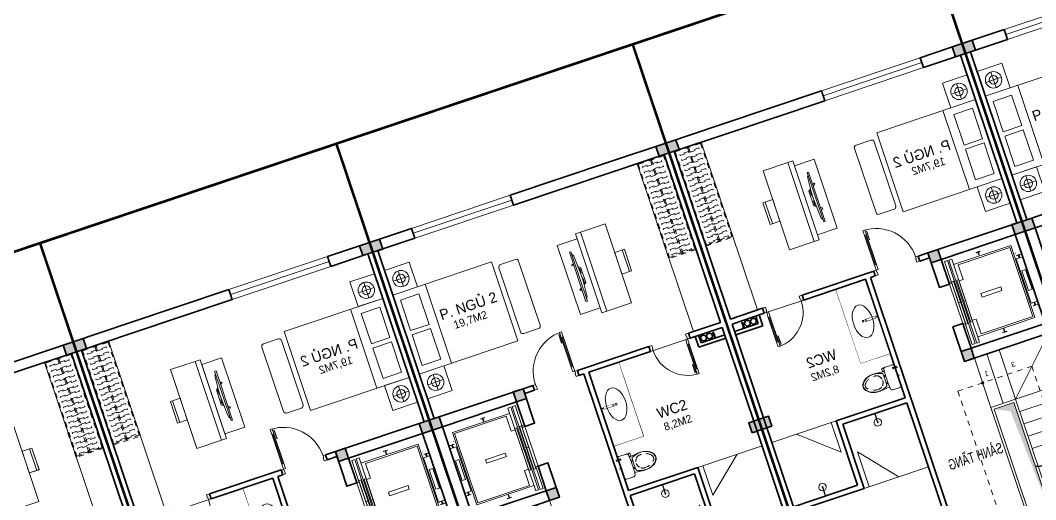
# Model space of a CAD drawing. Header units: metres. Extents: x 568332 to 569219, y 2065964 to 2066430.
# Drawn here: x 568429.1 to 568448.59, y 2065993.84 to 2066003.05 of the extents above; entities that cross this region are included whole.
import ezdxf

# ---------------------------------------------------------------- set-up
doc = ezdxf.new("R2010")
doc.units = ezdxf.units.M
for name, pattern in [('$AUDIT_BAD_LTYPE2', [0]), ('CENTER', [2, 1.25, -0.25, 0.25, -0.25]), ('HIDDEN', [0.375, 0.25, -0.125]), ('HIDDEN2', [0.1875, 0.125, -0.0625]), ('X-5M-G-MB PHONGNGU$0$HIDDEN2', [0.1875, 0.125, -0.0625]), ('xref-thap C (mb tang 32-2)$0$HIDDEN', [0.375, 0.25, -0.125])]:
    doc.linetypes.add(name, pattern=pattern)
doc.layers.get('0').update_dxf_attribs({"linetype": 'CONTINUOUS'})
doc.layers.get('DEFPOINTS').update_dxf_attribs({"linetype": 'CONTINUOUS'})
for name, color, linetype, lineweight in [('-CENTER', 143, 'CENTER', 13), ('-CONCRETE', 1, 'CONTINUOUS', 35), ('-DOOR', 137, 'CONTINUOUS', 9), ('-FURNITURE', 46, 'CONTINUOUS', 9), ('-HATCH', 8, 'CONTINUOUS', 5), ('-KH', 143, 'CONTINUOUS', 13), ('-LINE1', 7, 'CONTINUOUS', 18), ('-LINE2', 252, 'CONTINUOUS', 9), ('-STEEL1', 1, 'CONTINUOUS', 35), ('-TEXT', 7, 'CONTINUOUS', 15), ('-WALL', 4, 'CONTINUOUS', 35), ('TEXT25', 2, 'CONTINUOUS', 13)]:
    doc.layers.add(name, color=color, linetype=linetype, lineweight=lineweight)
for name, color, linetype in [('-RANH GIOI LO DAT', 12, 'CONTINUOUS'), ('ChiaLo', 128, 'CENTER'), ('ViaHeS', 32, 'CONTINUOUS')]:
    doc.layers.add(name, color=color, linetype=linetype)
doc.styles.add('SVN_AVO_thuong', font='')
doc.styles.add('T1', font='', dxfattribs={"height": 200})
doc.styles.get('SVN_AVO_thuong').set_extended_font_data('SVN-Avo')
doc.styles.get('T1').set_extended_font_data('VNgeometric Light')

# ---------------------------------------------------------------- blocks, each defined once
blk = doc.blocks.new('A$C18091ED7')
for p, q in [((9.957147995010018e-09, -42.13376978135784), (0, -3.786117304116488e-07)), ((146.1412317672475, -26.59467297248193), (179.181621938591, -26.59467296488583)), ((146.1412317672475, -26.59467297248193), (146.1412317680188, -30.17859706786112)), ((146.1412317680188, -30.17859706786112), (165.7503655985456, -30.17859706340823)), ((153.0594147269658, -36.79204952501459), (146.1412317680188, -30.17859706786112)), ((152.3191092506386, -2.717133611440659e-07), (152.3191092568413, -26.59467297093943)), ((152.3191092506386, -2.717133611440659e-07), (179.1816219322718, -2.654269337654114e-07)), ((153.0594147269658, -36.79204952501459), (165.7503656001572, -36.79204952192958)), ((153.0594147275151, -39.73033438943094), (153.0594147269658, -36.79204952501459)), ((153.0594147275151, -39.73033438943094), (178.4413164740145, -39.73033438349376)), ((153.0594147275151, -39.73033438943094), (178.4413164740145, -39.73033438349376)), ((153.0594147275151, -39.73033438943094), (153.0594147281554, -42.13376974494895)), ((185.3594994290725, -30.17859705851879), (165.7503655985456, -30.17859706340823)), ((178.4413164733487, -36.79204951884458), (165.7503656001572, -36.79204952192958)), ((185.3594994290725, -30.17859705851879), (178.4413164733487, -36.79204951884458)), ((178.4413164733487, -36.79204951884458), (178.4413164740145, -39.73033438349376)), ((178.4413164740145, -39.73033438349376), (178.4413164746547, -42.1337697392446)), ((179.1816219322718, -2.654269337654114e-07), (179.181621938591, -26.59467296488583)), ((179.181621938591, -26.59467296488583), (185.3594994283012, -26.59467296337243)), ((185.3594994283012, -26.59467296337243), (185.3594994290725, -30.17859705851879)), ((-83.25994817525861, -267.3592828898691), (-83.259948167517, -299.9634285944048)), ((-83.25994817257379, -278.4883151478134), (-83.25994817046012, -287.6388527823146)), ((-60.91100930959874, -290.0299398849311), (-83.25994816994717, -290.0299398901407)), ((-62.88950393904452, -265.3807882612164), (-81.28145355204106, -265.3807882657275)), ((-60.91100931491019, -267.3592828844266), (-60.91100930728498, -299.9634285889624)), ((60.9110093945892, -267.3592828557594), (60.9110094022144, -299.9634285600623)), ((60.91100939990065, -290.029939856031), (83.25994826024908, -290.0299398510542)), ((62.88950401780676, -265.3807882316178), (81.2814536308033, -265.3807882273395)), ((83.25994825493763, -267.3592828505498), (83.25994826256283, -299.9634285550856)), ((83.25994825750604, -278.488315108727), (83.2599482596197, -287.6388527429954)), ((165.3959958605519, -261.9873972070927), (165.3959958671003, -289.7349902229907)), ((167.8691141396885, -259.5142789271486), (228.0810223811895, -259.5142789128586)), ((167.8691141472664, -292.2081085020036), (206.7175896017579, -292.2081084926904)), ((230.5541406641933, -274.3229751045001), (230.5541406613593, -261.9873971916386))]:
    blk.add_line(p, q)
for points in [[(230.0000000517721, -218.5046414944518, -0.1374073801801567), (225.4781190853137, -234.6482587013161), (221.7949787454636, -240.7070387715066, -0.2360805181595358), (198.2560902649639, -255.4947853636986, -0.0519608230665726), (-198.2560901437319, -255.4947854572965, -0.236080518165078), (-221.7949786317113, -240.7070388760185), (-225.4781189743626, -234.6482588077488, -0.1374073801809237), (-229.9999999484608, -218.5046416030382), (-229.9999999831671, -71.98694829508895, -0.1989123673786679), (-226.3782021181105, -63.2431547633314), (-208.8906150607545, -45.75556769772083, -0.1989123673792025), (-200.1468215308087, -42.13376982865157), (9.971699910238385e-09, -42.13376978135784), (200.1468215506357, -42.13376973403501, -0.1989123673792025), (208.8906150822841, -45.75556759897154), (226.3782021480001, -63.24315465634572, -0.1989123673791691), (230.0000000170658, -71.98694818626973)], [(144.14367173758, -618.9627606730501, -0.2124047892419209), (26.30999211127346, -734.491494372196, -0.0276853236339062), (-0.5628229983012716, -738.609219571983, -0.0222792448073508), (-26.30999181118386, -734.4914943844487, -0.2124047892421136), (-144.1436714920528, -618.9627607410075, -0.1427957259999892), (-167.2376623962118, -428.0139674870588, -0.0930051380368448), (-127.9331820271946, -309.1271633332653, -0.2564387014614383), (-111.240849547703, -299.9634286007786), (4.746470949612558e-08, -299.9634285748762), (111.2408496426324, -299.9634285482753, -0.2564387014619951), (127.933182126606, -309.1271632729331, -0.0930051380368741), (167.2376625517572, -428.0139674081001, -0.1427957260000456)]]:
    blk.add_lwpolyline(points, format="xyb", close=True)
at = {"linetype": 'xref-thap C (mb tang 32-2)$0$HIDDEN', "ltscale": 100}
blk.add_lwpolyline([(61.00044987679576, -669.0176259216969, -0.1990312026443698), (1.417429302819073e-07, -698.769823720475, -0.1990312026443799), (-61.00044960746891, -669.0176259504806, -0.2189240232571595), (-131.9321382956405, -478.313622940972, -0.1537914605682739), (-112.4681372026971, -403.989815428853, -0.2367011859554165), (5.876427167095244e-08, -347.5870280214876, -0.2367011859554843), (112.4681373467611, -403.9898153757968, -0.1537914605681893), (131.9321384748619, -478.313622878748, -0.2189240232571754)], format="xyb", close=True, dxfattribs=at)
blk.add_circle((165.7503656100234, -78.39166221523192), 13.90362011701458)
for centre, radius, start, end in [((-81.28145355158267, -267.3592828894034), 1.978494623656905, 90.00000001354867, 180.0000000133402), ((-62.88950393858613, -267.3592828848923), 1.978494623656905, 1.334021322268115e-08, 90.00000001354867), ((62.88950401826514, -267.3592828552937), 1.978494623656905, 90.00000001354867, 180.0000000133402), ((81.28145363126168, -267.3592828510155), 1.978494623656905, 1.334021322268115e-08, 90.00000001354867), ((167.8691141402633, -261.9873972065106), 2.473118279571131, 90.00000001354867, 180.0000000133402), ((167.8691141466952, -289.7349902224087), 2.473118279571131, 180.0000000133402, 270.0000000135486), ((206.717589598069, -276.6690117186226), 15.53909677420133, 270.0000000135486, 306.4658507565522), ((168.3527972659103, -224.7572911087773), 80.08895368617857, 306.4658507565522, 320.3122930343796), ((228.0810223845983, -274.3229751050822), 2.473118279571131, 320.3122930343796, 1.334021322268115e-08)]:
    blk.add_arc(centre, radius, start, end)
for points, knots in [([(-155.6468228230951, -259.4535552573798), (-156.6353001506941, -267.2522313103836), (-164.2940232875517, -328.394745314552), (-169.1545302536251, -385.0939582949213), (-183.68571763406, -527.7705276800843), (-135.602968026873, -679.1126648240606), (-50.29344375100118, -735.2493608418445), (-19.70048385594782, -741.0901266933652), (1.531116140540689e-07, -743.6724421556864)], [130.6139379315478, 130.6139379315478, 130.6139379315478, 130.6139379315478, 152.8521090939923, 311.1293507817257, 417.703951170228, 561.3833927516608, 697.6926317810714, 710.812262267882, 710.812262267882, 710.812262267882, 710.812262267882]), ([(155.6468228994709, -259.4535551877343), (156.6353002305841, -267.2522312389628), (164.2940233960289, -328.3947452375724), (169.1545303888706, -385.0939582149149), (183.6857178367027, -527.7705275934422), (135.6029683008201, -679.1126647599449), (50.29344405157826, -735.2493608178338), (19.70048415924612, -741.0901266841101), (1.530679583083838e-07, -743.6724421554536)], [130.613937934949, 130.613937934949, 130.613937934949, 130.613937934949, 152.8521090939923, 311.1293507817257, 417.703951170228, 561.3833927516608, 697.6926317810714, 710.812262267882, 710.812262267882, 710.812262267882, 710.812262267882])]:
    blk.add_open_spline(points, degree=3, knots=knots)
blk = doc.blocks.new('shower')
for points in [[(180919.3447017173, -32316.45425928477), (180912.3337561736, -32316.45425928477), (180912.3337561736, -32146.62790954509), (180919.3447017173, -32146.62790954509)], [(180929.3839969719, -32326.62790954066), (180902.2944609144, -32326.62790954066), (180902.2944609144, -32316.45425928477), (180929.3839969719, -32316.45425928477)]]:
    blk.add_lwpolyline(points, close=True)
for radius, start, end in [(72, 272.7906698559544, 267.2093301440456), (8.346062492523743, 294.8355446212717, 245.1644553787283)]:
    blk.add_arc((180915.8392289462, -32146.62790954416), radius, start, end)
blk = doc.blocks.new('Sink_Cicle')
blk.add_lwpolyline([(17.49999987077899, -50.00226151314564), (-17.49999987077899, -49.99773848685436), (-17.51615354442038, -252.2967581441626), (17.48384613892995, -252.3012811850058)], close=True)
blk.add_circle((0, -300), 17.5)
at = {"layer": 'DEFPOINTS'}
blk.add_line((0, -100), (0, 0), dxfattribs=at)
blk.add_wipeout([(17.499999870775355, -50.00226151314928), (-17.49999987078263, -49.99773848685436), (-17.516153544427652, -252.29675814416623), (17.48384613892631, -252.3012811850058)])
at = {"layer": '-FURNITURE', "linetype": 'Continuous'}
blk.add_ellipse((0, -300), major_axis=(-325, 0), ratio=0.5846153846153846, dxfattribs=at)
blk.add_line((-17.51421511289664, -237.2967582757119), (17.48578462866135, -237.3012813020032))
blk = doc.blocks.new('*U185')
at = {"ltscale": 300}
blk.add_lwpolyline([(0, 0), (1499.999999999953, 0), (1499.999999999953, -600), (0, -600)], close=True, dxfattribs=at)
blk.add_wipeout([(0, 7.275957614183426e-12), (1499.9999999999427, 7.275957614183426e-12), (1499.9999999999427, -600), (0, -600)], dxfattribs=at)
blk.add_blockref('Sink_Cicle', (749.9999999999764, 0), dxfattribs=at)
blk = doc.blocks.new('XR.MB.LM123$0$tvi 1')
blk.add_lwpolyline([(28.54445810673496, -2.291926648467779e-10), (28.54445810673496, -999.9999999999964), (-7.275957614183426e-12, -1000), (0, 0)], close=True)
for points in [[(28.54445810680045, -50.31958968611434), (52.37372755713295, -80.86315460130209)], [(-24.09820395050338, -235.5599978379832), (-39.09879504836863, -251.7939635238108)], [(0, -284.7849796677438), (-39.09879504836863, -251.7939635238108)], [(0, -255.9952397129928), (-24.09820395050338, -235.5599978379832)], [(69.66229681991535, -315.0836646851385), (111.1934016081432, -350.2927865858655), (111.193401608034, -649.712917566063), (69.68611289083492, -684.9110379843005)], [(89.09002233762294, -445.7449799550195), (89.09002233762294, -359.9578938602899), (70.91298945683957, -344.6203678706661)], [(89.09002233768115, -554.2550200447404), (89.09002233773936, -640.0421061392371), (70.91298945678864, -655.3796321293303)], [(89.09002233762294, -445.7449799550195), (73.49991829216015, -445.7449799550232)], [(89.09002233768115, -554.2550200447404), (73.49991829216015, -554.2550200447404)], [(0, -715.2150203320198), (-39.09879504836863, -748.2060364759491)], [(-24.09820395050338, -764.4400021620095), (-39.09879504836863, -748.2060364759491)], [(0, -744.004760287), (-24.09820395050338, -764.4400021620095)], [(28.54445810674224, -949.680410313882), (52.37372755713295, -919.1368453984578)]]:
    blk.add_lwpolyline(points)
blk.add_arc((-4025.16618952866, -499.9999999999964), 4099.025185406737, 354.1310878512652, 5.868912148527433)
blk = doc.blocks.new('*U188')
at = {"linetype": 'X-5M-G-MB PHONGNGU$0$HIDDEN2'}
for points in [[(0, 600.0000000004657), (0, 0), (2097.744466765977, -7.467387643661202e-10), (2097.744466765977, 599.9999999997189)], [(2077.744466765977, 579.9996613716455), (2077.744466765977, 19.9996613716457), (20, 20.00000000046566), (20, 580.0000000004657)], [(2077.744466765977, 286.6991212947278), (2077.744466765977, 313.0991212946346), (20, 313.0991212953813), (19.99999859370291, 286.6991212952417)], [(113.7817614636733, 319.1750910408318), (109.4317788550979, 319.1750910408318), (109.4317788550979, 280.441767644881), (113.7817614636733, 280.441767644881)], [(227.7817614636733, 319.1750910407849), (223.4317788550979, 319.1750910407849), (223.4317788550979, 280.4417676448341), (227.7817614636733, 280.4417676448341)], [(341.7817614636733, 319.175091040738), (337.4317788550979, 319.175091040738), (337.4317788550979, 280.4417676447872), (341.7817614636733, 280.4417676447872)], [(455.7817614636733, 319.1750910406911), (451.4317788550979, 319.1750910406911), (451.4317788550979, 280.4417676447403), (455.7817614636733, 280.4417676447403)], [(569.7817614636733, 319.1750910406442), (565.431778855098, 319.1750910406442), (565.431778855098, 280.4417676446934), (569.7817614636733, 280.4417676446934)], [(683.7817614636733, 319.1750910405973), (679.431778855098, 319.1750910405973), (679.431778855098, 280.4417676446465), (683.7817614636733, 280.4417676446465)], [(797.7817614636733, 319.1750910405504), (793.431778855098, 319.1750910405504), (793.431778855098, 280.4417676445996), (797.7817614636733, 280.4417676445996)], [(911.7817614636733, 319.1750910405035), (907.431778855098, 319.1750910405035), (907.431778855098, 280.4417676445527), (911.7817614636733, 280.4417676445527)], [(1025.781761463673, 319.1750910404566), (1021.431778855098, 319.1750910404566), (1021.431778855098, 280.4417676445057), (1025.781761463673, 280.4417676445057)], [(1139.781761463673, 319.1750910404097), (1135.431778855098, 319.1750910404097), (1135.431778855098, 280.4417676444588), (1139.781761463673, 280.4417676444588)], [(1253.781761463673, 319.1750910403628), (1249.431778855098, 319.1750910403628), (1249.431778855098, 280.4417676444119), (1253.781761463673, 280.4417676444119)], [(1367.781761463673, 319.1750910403159), (1363.431778855098, 319.1750910403159), (1363.431778855098, 280.441767644365), (1367.781761463673, 280.441767644365)], [(1481.781761463673, 319.175091040269), (1477.431778855098, 319.175091040269), (1477.431778855098, 280.4417676443181), (1481.781761463673, 280.4417676443181)], [(1595.781761463673, 319.175091040222), (1591.431778855098, 319.175091040222), (1591.431778855098, 280.4417676442712), (1595.781761463673, 280.4417676442712)], [(1709.781761463673, 319.1750910401751), (1705.431778855098, 319.1750910401751), (1705.431778855098, 280.4417676442243), (1709.781761463673, 280.4417676442243)], [(1823.781761463673, 319.1750910401282), (1819.431778855098, 319.1750910401282), (1819.431778855098, 280.4417676441774), (1823.781761463673, 280.4417676441774)], [(1937.781761463673, 319.1750910400813), (1933.431778855098, 319.1750910400813), (1933.431778855098, 280.4417676441305), (1937.781761463673, 280.4417676441305)], [(2051.781761463673, 319.1750910400344), (2047.431778855098, 319.1750910400344), (2047.431778855098, 280.4417676440836), (2051.781761463673, 280.4417676440836)]]:
    blk.add_lwpolyline(points, close=True, dxfattribs=at)
for points in [[(122.2409142897814, 313.1103512093413), (122.2409142897814, 515.2497102723445), (100.1765458012815, 515.2497102723445), (100.1765458012815, 313.1103512093413)], [(236.2409142897814, 313.1103512092944), (236.2409142897814, 515.2497102722975), (214.1765458012815, 515.2497102722975), (214.1765458012815, 313.1103512092944)], [(350.2409142897814, 313.1103512092475), (350.2409142897814, 515.2497102722507), (328.1765458012815, 515.2497102722507), (328.1765458012815, 313.1103512092475)], [(464.2409142897814, 313.1103512092006), (464.2409142897814, 515.2497102722037), (442.1765458012815, 515.2497102722037), (442.1765458012815, 313.1103512092006)], [(578.2409142897814, 313.1103512091537), (578.2409142897814, 515.2497102721569), (556.1765458012815, 515.2497102721569), (556.1765458012815, 313.1103512091537)], [(692.2409142897814, 313.1103512091068), (692.2409142897814, 515.24971027211), (670.1765458012815, 515.24971027211), (670.1765458012815, 313.1103512091068)], [(806.2409142897814, 313.1103512090599), (806.2409142897814, 515.249710272063), (784.1765458012815, 515.249710272063), (784.1765458012815, 313.1103512090599)], [(920.2409142897814, 313.110351209013), (920.2409142897814, 515.2497102720162), (898.1765458012815, 515.2497102720162), (898.1765458012815, 313.110351209013)], [(1034.240914289781, 313.1103512089661), (1034.240914289781, 515.2497102719692), (1012.176545801281, 515.2497102719692), (1012.176545801281, 313.1103512089661)], [(1148.240914289781, 313.1103512089192), (1148.240914289781, 515.2497102719224), (1126.176545801281, 515.2497102719224), (1126.176545801281, 313.1103512089192)], [(1262.240914289781, 313.1103512088723), (1262.240914289781, 515.2497102718754), (1240.176545801281, 515.2497102718754), (1240.176545801281, 313.1103512088723)], [(1376.240914289781, 313.1103512088254), (1376.240914289781, 515.2497102718285), (1354.176545801281, 515.2497102718285), (1354.176545801281, 313.1103512088254)], [(1490.240914289781, 313.1103512087785), (1490.240914289781, 515.2497102717816), (1468.176545801281, 515.2497102717816), (1468.176545801281, 313.1103512087785)], [(1604.240914289781, 313.1103512087315), (1604.240914289781, 515.2497102717347), (1582.176545801281, 515.2497102717347), (1582.176545801281, 313.1103512087315)], [(1718.240914289781, 313.1103512086846), (1718.240914289781, 515.2497102716878), (1696.176545801281, 515.2497102716878), (1696.176545801281, 313.1103512086846)], [(1832.240914289781, 313.1103512086377), (1832.240914289781, 515.2497102716409), (1810.176545801281, 515.2497102716409), (1810.176545801281, 313.1103512086377)], [(1946.240914289781, 313.1103512085908), (1946.240914289781, 515.2497102715939), (1924.176545801281, 515.2497102715939), (1924.176545801281, 313.1103512085908)], [(2060.240914289781, 313.1103512085439), (2060.240914289781, 515.2497102715471), (2038.176545801281, 515.2497102715471), (2038.176545801281, 313.1103512085439)], [(100.1765458012815, 286.7103512094345), (100.1765458012815, 92.0852110228024), (122.2409142897814, 92.0852110228024), (122.2409142897814, 286.7103512094345)], [(214.1765458012815, 286.7103512093876), (214.1765458012815, 92.08521102275549), (236.2409142897814, 92.08521102275549), (236.2409142897814, 286.7103512093876)], [(328.1765458012815, 286.7103512093407), (328.1765458012815, 92.08521102270858), (350.2409142897814, 92.08521102270858), (350.2409142897814, 286.7103512093407)], [(442.1765458012815, 286.7103512092938), (442.1765458012815, 92.08521102266168), (464.2409142897814, 92.08521102266168), (464.2409142897814, 286.7103512092938)], [(556.1765458012815, 286.7103512092469), (556.1765458012815, 92.08521102261477), (578.2409142897814, 92.08521102261477), (578.2409142897814, 286.7103512092469)], [(670.1765458012815, 286.7103512092), (670.1765458012815, 92.08521102256786), (692.2409142897814, 92.08521102256786), (692.2409142897814, 286.7103512092)], [(784.1765458012815, 286.7103512091531), (784.1765458012815, 92.08521102252095), (806.2409142897814, 92.08521102252095), (806.2409142897814, 286.7103512091531)], [(898.1765458012815, 286.7103512091062), (898.1765458012815, 92.08521102247404), (920.2409142897814, 92.08521102247404), (920.2409142897814, 286.7103512091062)], [(1012.176545801281, 286.7103512090592), (1012.176545801281, 92.08521102242715), (1034.240914289781, 92.08521102242715), (1034.240914289781, 286.7103512090592)], [(1126.176545801281, 286.7103512090123), (1126.176545801281, 92.08521102238024), (1148.240914289781, 92.08521102238024), (1148.240914289781, 286.7103512090123)], [(1240.176545801281, 286.7103512089654), (1240.176545801281, 92.08521102233333), (1262.240914289781, 92.08521102233333), (1262.240914289781, 286.7103512089654)], [(1354.176545801281, 286.7103512089186), (1354.176545801281, 92.08521102228642), (1376.240914289781, 92.08521102228642), (1376.240914289781, 286.7103512089186)], [(1468.176545801281, 286.7103512088717), (1468.176545801281, 92.0852110222395), (1490.240914289781, 92.0852110222395), (1490.240914289781, 286.7103512088717)], [(1582.176545801281, 286.7103512088247), (1582.176545801281, 92.0852110221926), (1604.240914289781, 92.0852110221926), (1604.240914289781, 286.7103512088247)], [(1696.176545801281, 286.7103512087778), (1696.176545801281, 92.0852110221457), (1718.240914289781, 92.0852110221457), (1718.240914289781, 286.7103512087778)], [(1810.176545801281, 286.7103512087309), (1810.176545801281, 92.08521102209879), (1832.240914289781, 92.08521102209879), (1832.240914289781, 286.7103512087309)], [(1924.176545801281, 286.710351208684), (1924.176545801281, 92.08521102205188), (1946.240914289781, 92.08521102205188), (1946.240914289781, 286.710351208684)], [(2038.176545801281, 286.7103512086371), (2038.176545801281, 92.08521102200497), (2060.240914289781, 92.08521102200497), (2060.240914289781, 286.7103512086371)]]:
    blk.add_lwpolyline(points, dxfattribs=at)
blk = doc.blocks.new('X-5M-G-MB PHONGNGU$0$A$C25DB0C3F')
at = {"elevation": -1.640194e-10}
for points in [[(197.042397281708, 437.8598038521595), (197.0369402521756, -4.041241481900215e-06), (2.670008689165115e-05, 0.002451622160151601), (0.005483729648403823, 437.8622595155612)], [(0.005483729648403823, 437.8622595155612), (197.0369402521756, 437.8622595153283), (197.0369402521756, -4.041241481900215e-06), (0.005483729648403823, -4.041226929984987e-06)]]:
    blk.add_lwpolyline(points, close=True, dxfattribs=at)
at = {"elevation": -1.640194e-10, "flags": 128}
blk.add_lwpolyline([(43.79146451898851, 437.8617138124537), (43.78600748942699, 0.001905919052660465)], dxfattribs=at)
blk = doc.blocks.new('G1600')
for p, q in [((137477.0741823114, -212827.2147267315), (139077.0741823114, -212827.2147267327)), ((137385.1096575831, -213234.3032566686), (137070.2774787599, -213234.3032566681)), ((137227.6935681712, -213391.7193460799), (137227.6935681718, -213076.8871672568)), ((139169.0387070388, -213234.3032566686), (139483.870885862, -213234.3032566681)), ((139326.4547964507, -213391.7193460799), (139326.4547964501, -213076.8871672568))]:
    blk.add_line(p, q)
blk.add_lwpolyline([(137477.074182311, -213484.2147267315), (137477.0741823123, -211484.2147267315), (139077.0741823123, -211484.2147267327), (139077.074182311, -213484.2147267327), (137477.074182311, -213484.2147267315)])
for points in [[(136977.074182316, -213484.2147267311), (136977.0741823163, -212984.3917867657), (137477.0741823113, -212984.3917867661), (137477.074182311, -213484.2147267315)], [(137617.074182311, -213375.2147267316), (137617.0741823112, -212998.7147267316), (138234.5741823112, -212998.714726732), (138234.574182311, -213375.214726732)], [(138937.074182311, -213375.2147267325), (138937.0741823112, -212998.7147267325), (138319.5741823112, -212998.7147267321), (138319.574182311, -213375.2147267321)], [(139577.0741823059, -213484.2147267331), (139577.0741823062, -212984.3917867677), (139077.0741823113, -212984.3917867673), (139077.074182311, -213484.2147267327)]]:
    blk.add_lwpolyline(points, close=True)
for centre, radius in [((137227.6935681715, -213234.3032566684), 157.4160894116067), ((137227.6935681715, -213234.3032566684), 82.41608941160666), ((139326.4547964504, -213234.3032566684), 157.4160894116067), ((139326.4547964504, -213234.3032566684), 82.41608941160666)]:
    blk.add_circle(centre, radius)
blk = doc.blocks.new('X-5M-DH-2-CORE$0$A$C75E80C28')
at = {"layer": '-LINE2', "linetype": 'Continuous', "ltscale": 2}
for p, q in [((-731.0000002632733, -148.9999999649008), (730.9999997367267, -148.9999999649299)), ((-731.0000002698944, -1304.999999934109), (-731.0000002632733, -148.9999999649008)), ((-700.0000002632733, -178.9999999649008), (699.9999997367267, -178.9999999649299)), ((-700.0000002699089, -1224.999999934109), (-700.0000002632733, -178.9999999649008)), ((-556.8000102631631, -112.4999999912397), (-560.0000102631166, -112.4999999912397)), ((-510.0000099998433, -21.5000000000291), (-510.0000099998579, -50.60000000000582)), ((-506.8000099998899, -21.5000000000291), (-510.0000099998433, -21.5000000000291)), ((-510.0000099998579, -108.5000000000291), (-510.0000099998433, -79.39999999999418)), ((-506.8000099998899, -21.5000000000291), (-506.8000099999044, -50.60000000000582)), ((-506.8000099999044, -108.5000000000291), (-506.8000099998899, -79.39999999999418)), ((-456.2000100000296, -56.79999999998836), (-500.6000099999364, -56.80000000001746)), ((-456.2000100000441, -60), (-500.600009999951, -60.0000000000291)), ((-456.2000100000296, -70), (-500.6000099999364, -70.0000000000291)), ((-456.2000100000296, -73.19999999995343), (-500.6000099999364, -73.19999999998254)), ((-453.2000100000441, -63), (-453.2000100000296, -67)), ((-450.0000099998579, -63), (-450.0000099998433, -67)), ((450.0000100000616, -63), (450.0000100000761, -67)), ((453.200010000015, -63), (453.2000100000296, -67)), ((456.2000100000296, -56.79999999998836), (500.6000100000529, -56.79999999998836)), ((456.200010000015, -60), (500.6000100000383, -60)), ((456.2000100000296, -70), (500.6000100000529, -70)), ((456.2000100000296, -73.19999999995343), (500.6000100000529, -73.19999999995343)), ((456.800009736864, -112.4999999912397), (460.0000097368174, -112.4999999912397)), ((506.8000100001227, -21.5), (510.0000100000761, -21.5)), ((506.8000100001227, -21.5), (506.8000100001082, -50.59999999997672)), ((506.8000100001227, -108.5), (506.8000100001227, -79.39999999996508)), ((510.0000100000761, -21.5), (510.0000100000616, -50.59999999997672)), ((510.0000100000761, -108.5), (510.0000100000761, -79.39999999996508)), ((699.9999997300911, -1224.999999934109), (699.9999997367267, -178.9999999649299)), ((730.9999997301056, -1304.999999934109), (730.9999997367267, -148.9999999649299)), ((839.9999997301056, -1304.999999934109), (-840.0000002698944, -1304.999999934109)), ((-840.0000002698944, -1364.999999934109), (-840.0000002698944, -1304.999999934109)), ((-700.0000002699089, -1224.999999934109), (-400.0000002699089, -1224.999999934138)), ((424.9999997301056, -1308.999999934109), (-425.0000002698944, -1308.999999934109)), ((-425.0000002699089, -1342.999999934109), (-425.0000002698944, -1308.999999934109)), ((424.9999997300911, -1342.999999934109), (-425.0000002699089, -1342.999999934109)), ((-400.0000002698944, -1304.999999934138), (-400.0000002699089, -1224.999999934138)), ((-2.6989437174052e-07, -1308.999999934109), (-2.699089236557484e-07, -1342.999999934109)), ((699.9999997300911, -1224.999999934109), (399.9999997300911, -1224.999999934109)), ((399.9999997301056, -1304.999999934109), (399.9999997300911, -1224.999999934109)), ((424.9999997300911, -1342.999999934109), (424.9999997301056, -1308.999999934109)), ((839.9999997301056, -1364.999999934109), (839.9999997301056, -1304.999999934109)), ((839.9999997301056, -1364.999999934109), (-840.0000002698944, -1364.999999934109)), ((839.9999997301056, -1394.999999934109), (-840.0000002698944, -1394.999999934109)), ((-840.0000002698944, -1394.999999934109), (-840.0000002698944, -1454.999999934109)), ((-840.0000002698944, -1454.999999934109), (-435.0000002698944, -1454.999999934109)), ((-435.0000002698944, -1449.999999934109), (-435.0000002699089, -1459.999999934109)), ((-435.0000002698944, -1449.999999934109), (-400.0000002698944, -1449.999999934138)), ((-435.0000002699089, -1459.999999934109), (-425.0000002699089, -1459.999999934109)), ((-435.0000002698653, -1489.999999934109), (-435.0000002698653, -1499.999999934109)), ((-435.0000002698653, -1489.999999934109), (-425.0000002698653, -1489.999999934109)), ((-435.0000002698653, -1499.999999934109), (-400.0000002698653, -1499.999999934138)), ((-433.4000002698012, -1451.599999934086), (-433.4000002698012, -1458.399999934074)), ((-433.4000002698012, -1451.599999934086), (-401.6000002697547, -1451.599999934086)), ((-433.4000002698012, -1458.399999934074), (-425.0000002698944, -1458.399999934074)), ((-433.4000002697721, -1491.599999934086), (-433.4000002697721, -1498.399999934074)), ((-433.4000002697721, -1491.599999934086), (-425.0000002698653, -1491.599999934086)), ((-433.4000002697721, -1498.399999934074), (-401.6000002697256, -1498.399999934074)), ((429.9999997300911, -1405.999999934138), (-430.0000002699089, -1405.999999934109)), ((-430.0000002699089, -1405.999999934109), (-430.0000002698944, -1445.999999934109)), ((429.9999997301056, -1445.999999934138), (-430.0000002698944, -1445.999999934109)), ((-425.0000002698944, -1458.399999934074), (-425.0000002699089, -1459.999999934109)), ((-425.0000002698653, -1489.999999934109), (-425.0000002698653, -1491.599999934086)), ((-401.6000002697547, -1451.599999934086), (-401.6000002697256, -1498.399999934074)), ((399.9999997301056, -1449.999999934109), (-400.0000002698944, -1449.999999934138)), ((-400.0000002698944, -1449.999999934138), (-400.0000002698653, -1499.999999934138)), ((-2.699089236557484e-07, -1405.999999934109), (-2.6989437174052e-07, -1445.999999934109)), ((399.9999997301056, -1449.999999934109), (399.9999997301347, -1499.999999934109)), ((434.9999997301056, -1449.999999934109), (399.9999997301056, -1449.999999934109)), ((434.9999997301347, -1499.999999934109), (399.9999997301347, -1499.999999934109)), ((401.5999997301988, -1451.599999934086), (401.5999997302279, -1498.399999934074)), ((433.3999997302453, -1451.599999934086), (401.5999997301988, -1451.599999934086)), ((433.3999997302744, -1498.399999934074), (401.5999997302279, -1498.399999934074)), ((433.3999997302453, -1458.399999934074), (424.9999997301056, -1458.399999934074)), ((424.9999997301056, -1458.399999934074), (424.9999997301056, -1459.999999934109)), ((434.9999997301056, -1459.999999934109), (424.9999997301056, -1459.999999934109)), ((424.9999997301347, -1489.999999934109), (424.9999997301347, -1491.599999934086)), ((434.9999997301347, -1489.999999934109), (424.9999997301347, -1489.999999934109)), ((433.3999997302744, -1491.599999934086), (424.9999997301347, -1491.599999934086)), ((429.9999997300911, -1405.999999934138), (429.9999997301056, -1445.999999934138)), ((433.3999997302453, -1451.599999934086), (433.3999997302453, -1458.399999934074)), ((433.3999997302744, -1491.599999934086), (433.3999997302744, -1498.399999934074)), ((434.9999997301056, -1449.999999934109), (434.9999997301056, -1459.999999934109)), ((839.9999997301056, -1454.999999934109), (434.9999997301056, -1454.999999934109)), ((434.9999997301347, -1489.999999934109), (434.9999997301347, -1499.999999934109)), ((839.9999997301056, -1394.999999934109), (839.9999997301056, -1454.999999934109))]:
    blk.add_line(p, q, dxfattribs=at)
for points in [[(-450.0000000000146, 0), (-450, -130), (450, -130), (449.9999999999854, 0)], [(-200, -29), (200.0000000001164, -29), (200.0000000001164, -101), (-200, -101)], [(-36.0000002632587, -583.9999999649008), (35.9999997367413, -583.9999999649008), (35.99999973675585, -983.9999999649008), (-36.00000026324415, -983.9999999649008)]]:
    blk.add_lwpolyline(points, close=True, dxfattribs=at)
for points in [[(-780.0000002632587, -788.9999999649008), (-751.0000002632587, -788.9999999649299, 0.414213562373095), (-750.0000002632733, -787.9999999649008), (-750.0000002632587, -783.9999999649008), (-750.0000002632587, -779.9999999649008, 0.414213562373095), (-751.0000002632733, -778.9999999649299), (-780.0000002632733, -778.9999999649881, -0.2569775838576673), (-784.1207396915852, -781.9399999648449), (-797.9000002631656, -781.939999964874, -0.414213562373095), (-800.9000002631656, -778.939999964874), (-804.0000002632587, -749.4999999649008, 0.414213562373095), (-807.0000002632587, -746.4999999649008), (-812.0000002632587, -746.4999999649008), (-812.0000002632587, -783.9999999649008), (-812.0000002632587, -821.4999999649008), (-807.0000002632587, -821.4999999649008, 0.414213562373095), (-804.0000002632587, -818.4999999649008), (-800.9000002631656, -789.0599999648693, -0.414213562373095), (-797.9000002631656, -786.0599999648693), (-784.1207396915852, -786.0599999648402, -0.2569775838576673), (-780.0000002632587, -788.9999999647553)], [(779.9999997367413, -788.9999999649299), (750.9999997367413, -788.9999999649008, -0.414213562373095), (749.9999997367267, -787.9999999649299), (749.9999997367413, -783.9999999649299), (749.9999997367413, -779.9999999649299, -0.414213562373095), (750.9999997367267, -778.9999999649008), (779.9999997368432, -778.9999999650172, 0.2569775838576673), (784.1207391653006, -781.939999964874), (797.899999736881, -781.9399999648449, 0.414213562373095), (800.899999736881, -778.9399999648449), (803.9999997367413, -749.4999999649008, -0.414213562373095), (806.9999997367413, -746.4999999649008), (811.9999997367413, -746.4999999649008), (811.9999997367413, -783.9999999649008), (811.9999997367413, -821.4999999649008), (806.9999997367413, -821.4999999649008, -0.414213562373095), (803.9999997367413, -818.4999999649008), (800.899999736881, -789.0599999648402, 0.414213562373095), (797.899999736881, -786.0599999648402), (784.1207391653006, -786.0599999648693, 0.2569775838576672), (779.9999997368577, -788.9999999647844)]]:
    blk.add_lwpolyline(points, format="xyb", dxfattribs=at)
for centre, radius, start, end in [((-500.600009999951, -50.60000000000582), 9.400000000001475, 180, 270), ((-500.6000099999364, -79.39999999999418), 9.399999999997844, 90, 180), ((-500.600009999951, -50.60000000000582), 6.200000000004374, 180, 270), ((-500.6000099999364, -79.39999999999418), 6.19999999999734, 90, 180), ((-456.2000100000441, -63), 6.19999999999713, 0, 90), ((-456.2000100000441, -63), 3.000000000000045, 0, 90), ((-456.2000100000296, -67), 6.20000000000076, 270, 0), ((-456.2000100000296, -67), 2.999999999999834, 270, 0), ((456.200010000015, -63), 6.19999999999713, 90, 180), ((456.2000100000296, -67), 6.20000000000076, 180, 270), ((456.200010000015, -63), 3.000000000000045, 90, 180), ((456.2000100000296, -67), 2.999999999999834, 180, 270), ((500.6000100000383, -50.59999999997672), 6.200000000004374, 270, 0), ((500.6000100000383, -50.59999999997672), 9.400000000001475, 270, 0), ((500.6000100000529, -79.39999999996508), 9.399999999997844, 0, 90), ((500.6000100000529, -79.39999999996508), 6.19999999999734, 0, 90)]:
    blk.add_arc(centre, radius, start, end, dxfattribs=at)
blk = doc.blocks.new('A$C5C575821')
at = {"layer": '-CONCRETE'}
h = blk.add_hatch(color=256, dxfattribs=at)
h.dxf.hatch_style = 1
h.paths.add_polyline_path([(-0.00237559899687767, 200.0000000000146), (-0.00237559899687767, 1.455191522836685e-11), (199.9976244010031, 1.455191522836685e-11), (199.9976244010031, 200.0000000000146)])
blk.add_lwpolyline([(-0.00237559899687767, 1.455191522836685e-11), (199.9976244010031, 1.455191522836685e-11), (199.9976244010031, 200.0000000000146), (-0.00237559899687767, 200.0000000000146)], close=True, dxfattribs=at)
blk = doc.blocks.new('A$C3F71457E')
at = {"layer": '-CONCRETE'}
blk.add_lwpolyline([(-8.760252967476845e-09, -100.0000002632005), (0, 400), (-1500, 400.0000000000582), (-1500.00000001755, -1399.999999999942), (-1.754960976541042e-08, -1400), (-7.895869202911854e-08, -900.0000002632005), (199.9999999912397, -900.0000002982852), (199.9999999824504, -1600), (-1700.00000001755, -1600), (-1700, 600), (200, 600), (199.9999999912397, -100.0000002982852), (6.140908226370811e-08, -100.0000002632005)], dxfattribs=at)
at = {"layer": '-LINE1'}
blk.add_line((-7.895869202911854e-08, -900.0000002632005), (-8.760252967476845e-09, -100.0000002632005), dxfattribs=at)
at = {"layer": '-WALL'}
for p in [(-1699.997624401003, 399.9999999999854), (0.00237559899687767, 399.9999999999854), (-1699.997624401081, -1599.999999999959), (0.002375601565972829, -1600.000000021305)]:
    blk.add_blockref('A$C5C575821', p, dxfattribs=at)
at = {"color": 2, "rotation": 90}
blk.add_blockref('X-5M-DH-2-CORE$0$A$C75E80C28', (-1500.00000000876, -499.9999999999418), dxfattribs=at)
blk = doc.blocks.new('*U148')
at = {"linetype": '$AUDIT_BAD_LTYPE2'}
for p, q in [((70, 100), (69.99999999999999, 600.0000000000018)), ((89.99999999999999, 600.0000000000018), (90, 100))]:
    blk.add_line(p, q, dxfattribs=at)
for points in [[(49.99999999999999, 600.0000000000018), (89.99999999999999, 600.0000000000018), (89.99999999999999, 700.0000000000018), (49.99999999999999, 700.0000000000018), (49.99999999999999, 600.0000000000018)], [(49.99999999999999, 602.9059272893373), (50, 100)], [(50, 100), (90, 100), (90, 0), (50, 0), (50, 100)]]:
    blk.add_lwpolyline(points)
for points in [[(118.2698876160139, 494.515618111911), (118.2698876160139, 664.1349438079942), (89.99999999999999, 664.1349438079942), (89.99999999999999, 635.8650561920094), (112.6159100928053, 635.8650561920094), (112.6159100928053, 494.515618111911)], [(0, 0), (50, 0), (50, -40), (60, -40), (60, -99.99998804123416), (0, -99.99998804123416)], [(800.0000000000018, 7.105427357600876e-15), (750.0000000000018, 7.105427357600876e-15), (750.0000000000018, -40), (740.0000000000018, -40), (740.0000000000018, -99.99998804123415), (800.0000000000018, -99.99998804123415)]]:
    blk.add_lwpolyline(points, close=True)
at = {"linetype": '$AUDIT_BAD_LTYPE2', "ltscale": 0.3}
blk.add_arc((50, 0), 700.0000000000018, 0, 90, dxfattribs=at)
blk = doc.blocks.new('*U149')
at = {"linetype": '$AUDIT_BAD_LTYPE2'}
for p, q in [((70, 100), (70, 699.9999999999982)), ((90, 699.9999999999982), (90, 100))]:
    blk.add_line(p, q, dxfattribs=at)
for points in [[(50, 699.9999999999982), (90, 699.9999999999982), (90, 799.9999999999982), (50, 799.9999999999982), (50, 699.9999999999982)], [(50, 702.9059272893337), (50, 100)], [(50, 100), (90, 100), (90, 0), (50, 0), (50, 100)]]:
    blk.add_lwpolyline(points)
for points in [[(118.2698876160139, 594.5156181119073), (118.2698876160139, 764.1349438079906), (90, 764.1349438079906), (90, 735.8650561920058), (112.6159100928053, 735.8650561920058), (112.6159100928053, 594.5156181119073)], [(0, 0), (50, 0), (50, -40), (60, -40), (60, -99.99999999999272), (0, -99.99999999999272)], [(899.9999999999982, 1.3252863207713e-28), (849.9999999999982, 1.3252863207713e-28), (849.9999999999982, -40.00000000000001), (839.9999999999982, -40.00000000000001), (839.9999999999982, -99.99999999999272), (899.9999999999982, -99.99999999999272)]]:
    blk.add_lwpolyline(points, close=True)
at = {"linetype": '$AUDIT_BAD_LTYPE2', "ltscale": 0.3}
blk.add_arc((50, 0), 799.9999999999982, 0, 90, dxfattribs=at)
blk = doc.blocks.new('TRUC M4')
at = {"layer": '-WALL'}
for p in [(-199.9418558096513, 14600.00120303736), (5600.091917724931, 14600.00120303741), (-200.007142958144, 8999.88374196054), (5600.091917738144, 8999.884963189143), (-199.9977685408085, 4299.809166678519), (5600.091917724931, 4299.810387884143), (-199.9976244010031, -200.0000000000146), (5600.092061864736, -199.9987787943901)]:
    blk.add_blockref('A$C5C575821', p, dxfattribs=at)
blk = doc.blocks.new('M4- T3')
at = {"layer": '-HATCH', "true_color": 0x8c8896}
h = blk.add_hatch(color=252, dxfattribs=at)
h.dxf.hatch_style = 1
edge = h.paths.add_edge_path()
edge.add_arc((718472.3638870139, 40239.92544606647), 24.62566289535607, 0, 360)
h = blk.add_hatch(color=252, dxfattribs=at)
h.dxf.hatch_style = 1
h.paths.add_polyline_path([(718422.3638870139, 39690.63031008378), (718022.6484042627, 39690.63031008378), (718022.6484042627, 37290.6303100839), (718137.6937476941, 39551.71915671001)])
at = {"layer": '-CONCRETE'}
for centre, radius in [((722267.9654613414, 42761.38894192949, 5.66516857499076e-09), 55), ((722388.8079115467, 42761.38894192949, 5.66516857499076e-09), 55), ((722479.3047196444, 42792.21569990348, 5.66516857499076e-09), 13), ((722479.3047196444, 42750.46628188742, 5.66516857499076e-09), 13), ((722479.3047196444, 42712.19629493779, 5.66516857499076e-09), 13)]:
    blk.add_circle(centre, radius, dxfattribs=at)
at = {"layer": '-DOOR'}
blk.add_line((721222.5264153124, 42841.25006676854), (722022.5264153148, 42841.25006676854), dxfattribs=at)
blk.add_lwpolyline([(717622.642821457, 46540.87345118196), (719622.642821457, 46540.87345118196), (719622.642821457, 46340.86712524043), (717622.642821457, 46340.86712524043)], close=True, dxfattribs=at)
blk.add_lwpolyline([(717622.642821457, 46440.85565562562), (719622.642821457, 46440.85565562562)], dxfattribs=at)
at = {"layer": '-FURNITURE'}
for p, q in [((721372.5264153124, 40441.25006676854), (722672.6229760458, 40441.25006676842)), ((719972.5343052291, 39040.7558230126), (721272.5343876875, 39040.75582290818))]:
    blk.add_line(p, q, dxfattribs=at)
for points in [[(722122.6082896127, 42941.25006682116), (722122.6376646049, 46341.06484041251), (722672.549882103, 46341.06484030727), (722672.5205071107, 42941.25006671592)], [(720572.599773481, 45441.31821018194), (720672.599773481, 45441.31821018194), (720672.599773447, 43841.44755122454), (720572.599773447, 43841.44755122454)], [(720672.599773447, 45441.31821018194), (721172.599773447, 45441.31821018194), (721172.599773447, 43841.44755122454), (720672.599773447, 43841.44755122454)], [(720172.5991797622, 43941.52068756444), (720172.5991802705, 45341.2450742098), (720572.5997732268, 45341.2450741396), (720572.5997727185, 43941.52068749435)]]:
    blk.add_lwpolyline(points, close=True, dxfattribs=at)
blk.add_lwpolyline([(719022.7028667363, 45341.38313649296), (719322.7028667363, 45341.38291740224, -0.4142135623731122), (719372.702830221, 45291.38288088718), (719372.7018633438, 43991.38288088706, -0.4142135623731257), (719322.7018268288, 43941.38291740224), (719022.7018268288, 43941.38313649296, -0.4142135623730703), (718972.7018633438, 43991.38317300814), (718972.7028302213, 45291.38317300814, -0.4142135623730779)], format="xyb", close=True, dxfattribs=at)
for points in [[(721472.5264153124, 40441.25006676854), (721472.526415102, 39841.25006676854), (722172.5264153124, 40441.25006655783)], [(721172.5343876875, 39040.7558229069), (721172.534387477, 39747.32103571847), (720572.5343876875, 39040.75582269665)]]:
    blk.add_lwpolyline(points, dxfattribs=at)
at = {"layer": '-KH', "linetype": 'HIDDEN2', "ltscale": 5}
blk.add_lwpolyline([(718972.3638870139, 36741.25006676912), (717472.6484042627, 36741.25006676912), (717472.6484042627, 40241.25006676889), (718972.3638870139, 40241.25006676889)], close=True, dxfattribs=at)
at = {"layer": '-KH'}
blk.add_circle((718472.3638870139, 40239.92544606647), 24.62566289535607, dxfattribs=at)
at = {"layer": '-LINE1'}
for p, q in [((717972.6484042627, 39741.25006676889), (716972.6685261521, 40741.25006676889)), ((717972.6484042627, 40741.25006676889), (717972.6484042627, 39741.25006676889)), ((718222.5061456382, 39741.25006676889), (718222.5061456382, 40741.25006676889)), ((718222.5061456382, 40741.25006676889), (718222.5061456382, 39741.25006676889)), ((718472.3638870139, 39741.25006676889), (718472.3638870139, 40741.25006676889)), ((718472.3638870139, 40741.25006676889), (718472.3638870136, 39741.25006676889))]:
    blk.add_line(p, q, dxfattribs=at)
at = {"layer": '-LINE1', "lineweight": 18}
for p, q in [((717972.6484042627, 39741.25006676889), (716972.6190545058, 39741.25006676889)), ((717972.6484042625, 39491.250066769), (716972.6190545056, 39491.250066769)), ((717972.648404263, 39241.250066769), (716972.6190545061, 39241.250066769)), ((717972.648404263, 38991.250066769), (716972.6190545061, 38991.250066769)), ((717972.648404263, 38741.250066769), (716972.6190545061, 38741.250066769))]:
    blk.add_line(p, q, dxfattribs=at)
at = {"layer": '-LINE1'}
for points in [[(718472.3638870139, 37241.25006676912), (717972.6484042627, 37241.25006676912), (717972.6484042627, 39741.25006676889), (718472.3638870139, 39741.25006676889)], [(718422.3638870139, 37291.25006676912), (718022.6484042627, 37291.25006676912), (718022.6484042627, 39691.25006676889), (718422.3638870139, 39691.25006676889)]]:
    blk.add_lwpolyline(points, close=True, dxfattribs=at)
at = {"layer": '-RANH GIOI LO DAT', "linetype": 'HIDDEN', "ltscale": 10, "const_width": 50}
blk.add_lwpolyline([(716772.6383235147, 48540.98193657298), (722772.6145765688, 48540.98193657286), (722772.6636013242, 28541.00532258167), (716772.6873482702, 28541.00532258167)], close=True, dxfattribs=at)
at = {"layer": '-WALL'}
for p, q in [((721672.642821457, 46540.8734512191), (722772.6194792537, 46540.88190639955)), ((722772.6194792537, 46540.88190639955), (722772.6553478593, 31540.69149495072)), ((722672.6229771082, 46340.8805667479), (721672.642821457, 46340.87336641892)), ((722672.6229763825, 42941.25006676854), (722672.6229771082, 46340.8805667479)), ((718872.5126631935, 42941.25006676854), (718672.7450527952, 42941.25006676854)), ((718872.5126631935, 42941.25006676854), (718872.5126631898, 42841.25006676854)), ((719772.512663207, 42841.25006676854), (719772.5126632042, 42941.25006676854)), ((719772.5126632042, 42941.25006676854), (721222.5264153159, 42941.25006676854)), ((721222.5264153159, 42941.25006676854), (721222.5264153124, 42841.25006676854)), ((722022.5264153148, 42841.25006676854), (722022.5264153148, 42941.25006676854)), ((722022.5264153148, 42941.25006676854), (722672.6229763825, 42941.25006676854)), ((718872.5126631898, 42841.25006676854), (718672.7450527989, 42841.25006676854)), ((719872.5191807905, 42841.25006676854), (719772.512663207, 42841.25006676854)), ((719872.5191807786, 36240.63030995608), (719872.5191807905, 42841.25006676854)), ((722672.6229763941, 42841.25006676854), (722022.5264153148, 42841.25006676854)), ((722122.6082896127, 42621.25006671592), (722122.6082896127, 42841.2500667158)), ((722192.6082896127, 42691.25006671592), (722192.6082896127, 42841.25006671592)), ((722192.6082896127, 42691.25006671592), (722672.5218031369, 42691.25006671592)), ((722672.9696414147, 40941.15890718221), (722672.6229763941, 42841.25006676854)), ((722122.6082896127, 42621.25006671592), (722672.5224079492, 42621.25006671592)), ((722672.6229760458, 39140.7558228147), (722672.9696414147, 40941.15890718221)), ((721372.5264153124, 40441.25006676854), (719972.445700536, 40441.25006676854)), ((721372.5343877245, 40441.25005962995), (721372.5343876898, 39140.75582290131)), ((721272.5343877219, 40341.25006248573), (719972.4453708681, 40341.25009818694)), ((719972.4453708681, 40341.25009818694), (719972.4480765283, 36240.6303092095)), ((721272.5343876875, 39040.75582290818), (721272.5343877219, 40341.25006248573)), ((722672.6229760363, 39040.7558228147), (721272.5343876875, 39040.75582290818)), ((721372.5343876898, 39140.75582290131), (722672.6229760458, 39140.7558228147))]:
    blk.add_line(p, q, dxfattribs=at)
for points in [[(716772.5061456212, 42941.92087900433), (716772.4452977416, 46540.84528545388), (717622.642821457, 46540.85575474908), (717622.642821457, 46340.85555650228)], [(721672.642821457, 46540.8734512191), (719622.642821457, 46540.88027088383), (719622.642821457, 46340.86712524043), (721672.642821457, 46340.87336641892)], [(717622.642821457, 46340.85575474908), (716872.7175642748, 46340.84546701463), (716872.6871292905, 42941.92087900433)], [(718672.7450527989, 42841.25006676854), (718672.7450527952, 42941.25006676854)], [(718672.745052807, 42941.25006676854), (718672.745052807, 42841.25006676854)], [(718872.5126631816, 42841.25006676854), (718872.5126631816, 42941.25006676854)], [(718022.6978759039, 38395.66168363583), (717546.3614401245, 38276.58106967788), (717546.3614401245, 38175.31536644981), (717453.0104896533, 38346.97041667071), (717453.0104896533, 38253.24401699698), (716972.668526148, 38133.16205049695)]]:
    blk.add_lwpolyline(points, dxfattribs=at)
at = {"layer": '-DOOR', "xscale": -1}
blk.add_blockref('*U149', (719772.5126631923, 42941.25006676854), dxfattribs=at)
at = {"layer": '-DOOR', "rotation": 180}
blk.add_blockref('*U148', (722022.5264153148, 42841.2500787273), dxfattribs=at)
at = {"layer": '-FURNITURE', "extrusion": (0, 0, -1), "xscale": 0.916666666665974, "yscale": 0.916666666665974, "zscale": -0.916666666665974, "rotation": 270}
blk.add_blockref('*U188', (-722672.6229771082, 46340.8805667479), dxfattribs=at)
at = {"layer": '-FURNITURE'}
for name, p, rotation in [('G1600', (930356.9170735148, 182918.4573553204), 270), ('A$C18091ED7', (719930.3189197511, 40891.25006675853), 89.99999999999999), ('shower', (901538.3291082382, 8014.622170795614), 180)]:
    blk.add_blockref(name, p, dxfattribs=dict(at, rotation=rotation))
at = {"layer": '-FURNITURE', "extrusion": (0, 0, -1), "rotation": 179.9963102775916}
blk.add_blockref('XR.MB.LM123$0$tvi 1', (-720350.4049022314, 44141.37286920442), dxfattribs=at)
at = {"layer": '-FURNITURE', "xscale": -1, "rotation": 359.9992859249025}
blk.add_blockref('X-5M-G-MB PHONGNGU$0$A$C25DB0C3F', (721369.6345776354, 44422.44929732782), dxfattribs=at)
at = {"layer": '-FURNITURE', "xscale": -1}
blk.add_blockref('shower', (902938.417910811, 71467.38373239865), dxfattribs=at)
at = {"layer": '-WALL', "xscale": -1, "rotation": 180}
blk.add_blockref('A$C3F71457E', (718472.7450528115, 41341.25006676854), dxfattribs=at)
at = {"layer": '-TEXT', "style": 'T1'}
for s, p in [('3', (717764.8947535774, 40338.6286710883)), ('1', (718308.5182990797, 40337.87754640185))]:
    blk.add_text(s, height=100, rotation=359.9999999899487, dxfattribs=at).set_placement(p)
at = {"layer": 'TEXT25'}
for s, height, style, p in [('P. NGỦ 2', 200, 'SVN_AVO_thuong', (717609.57391728, 44683.72911959414)), ('19,7M2', 150, 'T1', (717800.4889047502, 44442.7753743659)), ('WC2', 200, 'SVN_AVO_thuong', (720962.433069298, 41562.92226868686)), ('8,2M2', 150, 'T1', (721003.5548668671, 41304.30538186016))]:
    blk.add_text(s, height=height, rotation=359.9999999899488, dxfattribs=dict(at, style=style)).set_placement(p)
at = {"layer": 'TEXT25', "style": 'SVN_AVO_thuong', "width": 0.7}
blk.add_text('SẢNH TẦNG', height=200, rotation=359.9999999899488, dxfattribs=at).set_placement((718504.5498317538, 38846.17124305379))
at = {"layer": '-FURNITURE', "extrusion": (0, 0, -1), "xscale": -1, "zscale": -1, "rotation": 270}
blk.add_blockref('*U185', (-719972.4526479817, 41341.25006676854), dxfattribs=at)
at = {"layer": '-WALL'}
for p, q in [((719972.445700536, 42841.25006676854), (719972.4456291152, 40441.25009818694)), ((721222.5264153124, 42841.25006676854), (719972.445700536, 42841.25006676854))]:
    blk.add_line(p, q, dxfattribs=at)
at = {"layer": '-STEEL1'}
blk.add_blockref('TRUC M4', (716972.3912198066, 31740.84808886312), dxfattribs=at)

msp = doc.modelspace()

# ---------------------------------------------------------------- linework, layer by layer
at = {"layer": 'ChiaLo', "ltscale": 5}
for points in [[(568506.8843550032, 2066024.747152909), (568381.1237619433, 2065982.542515481)], [(568440.8501601061, 2066002.586401392), (568447.2133057467, 2065983.625618449)], [(568440.8506873074, 2066002.586578319), (568447.213832948, 2065983.625795376)], [(568435.1619317097, 2066000.677459876), (568441.5250773503, 2065981.716676933)], [(568429.4737033133, 2065998.768518361), (568435.8368489539, 2065979.807735418)], [(568429.4740332045, 2065998.768827836), (568435.8371788451, 2065979.808044893)]]:
    msp.add_lwpolyline(points, dxfattribs=at)
at = {"layer": 'ViaHeS'}
msp.add_lwpolyline([(568506.884355003, 2066024.747152909), (568505.5174325168, 2066029.562470265), (568379.5329773474, 2065987.282705811), (568381.1237619437, 2065982.542515481), (568506.8843550029, 2066024.747152909)], dxfattribs=at)

# ---------------------------------------------------------------- next in the draw order: block references
at = {"layer": '-CENTER', "color": 2, "true_color": 0xf1eb1f, "xscale": 0.001, "yscale": 0.001, "zscale": 0.001, "rotation": 18.55149973248752}
for p in [(567782.4549995055, 2065730.430388753), (567759.7018307664, 2065722.794699999)]:
    msp.add_blockref('M4- T3', p, dxfattribs=at)

# ---------------------------------------------------------------- next in the draw order: block references
at = {"layer": '-CENTER', "color": 2, "true_color": 0xf1eb1f, "xscale": -0.001, "yscale": 0.001, "zscale": 0.001, "rotation": 18.55149990383196}
msp.add_blockref('M4- T3', (569118.7572768991, 2066178.887035805), dxfattribs=at)

# ---------------------------------------------------------------- next in the draw order: block references
msp.add_blockref('M4- T3', (569130.133931002, 2066182.704786288), dxfattribs=at)

# ---------------------------------------------------------------- next in the draw order: block references
msp.add_blockref('M4- T3', (569141.5104456382, 2066186.52272456), dxfattribs=at)

# ---------------------------------------------------------------- next in the draw order: block references
at = {"layer": '-CENTER', "color": 2, "true_color": 0xf1eb1f, "xscale": 0.001, "yscale": 0.001, "zscale": 0.001, "rotation": 18.55149973248752}
msp.add_blockref('M4- T3', (567771.0785535196, 2065726.61247352), dxfattribs=at)

doc.saveas('drawing.dxf')
